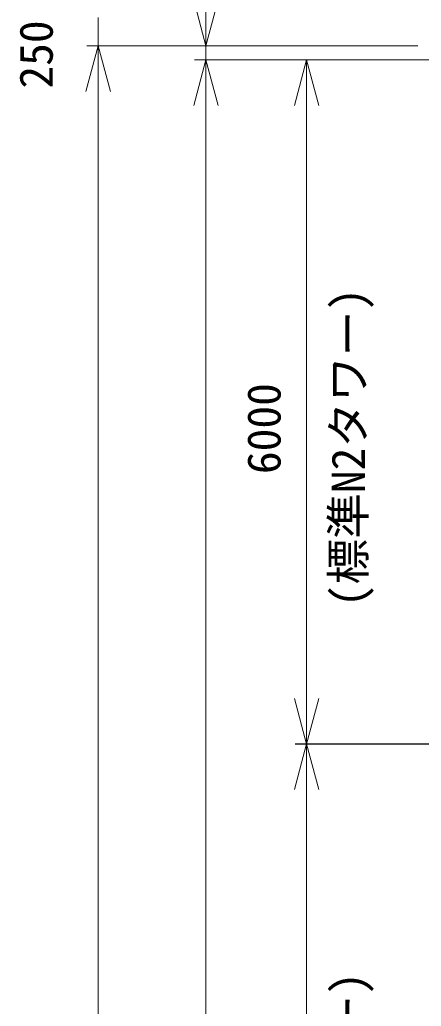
# Model space of a CAD drawing. Units: millimetres, scale not verified. Extents: x -18480 to 221138, y -24305 to 759804.
# Drawn here: x -18480 to -14956, y -244 to 8407 of the extents above; entities that cross this region are included whole.
import ezdxf
from ezdxf.enums import TextEntityAlignment as Align

# ---------------------------------------------------------------- set-up
doc = ezdxf.new("R2010")
doc.units = ezdxf.units.MM
doc.header["$LTSCALE"] = 40
doc.layers.add('0-4_05 寸法', color=7, linetype='Continuous', lineweight=18)
doc.styles.add('ＭＳ ゴシック', font='')
doc.styles.get('ＭＳ ゴシック').set_extended_font_data('MS Gothic')

msp = doc.modelspace()

# ---------------------------------------------------------------- linework, layer by layer
at = {"layer": '0-4_05 寸法'}
for p, q in [((-16845.3, 8177.68), (-16845.3, 8577.68)), ((-17791.58, 8177.68), (-17791.58, 8427.68)), ((-14987.58, 8177.68), (-17891.58, 8177.68)), ((-14987.58, 8177.68), (-17891.58, 8177.68)), ((-17791.58, 8177.68), (-17791.58, 7777.68)), ((-17791.58, 8177.68), (-17791.58, 7777.68)), ((-14987.58, 8177.68), (-16945.3, 8177.68)), ((-16845.3, 8055.68), (-16845.3, 8177.68)), ((-12832.58, 8055.68), (-16945.3, 8055.68)), ((-12832.58, 8055.68), (-16945.3, 8055.68)), ((-16845.3, 8055.68), (-16845.3, 7655.68)), ((-16845.3, 8055.68), (-16845.3, 7655.68)), ((-12832.58, 8055.68), (-16062.56, 8055.68)), ((-15962.56, 8055.68), (-15962.56, 7655.68)), ((-17791.58, -16054.37), (-17791.58, 7777.68)), ((-17791.58, 7777.68), (-17791.58, 7377.68)), ((-16845.3, -15544.37), (-16845.3, 7655.68)), ((-16845.3, 7655.68), (-16845.3, 7255.68)), ((-15962.56, 7655.68), (-15962.56, 2455.63)), ((-15962.56, 2055.63), (-15962.56, 2455.63)), ((-12832.58, 2055.68), (-16062.56, 2055.68)), ((-12832.58, 2055.63), (-16062.56, 2055.63)), ((-15962.56, 2055.68), (-15962.56, 1655.68)), ((-15962.56, -3544.37), (-15962.56, 1655.68))]:
    msp.add_line(p, q, dxfattribs=at)
for points in [[(-16738.12, 8577.68), (-16845.3, 8177.68), (-16952.48, 8577.68)], [(-17898.76, 7777.68), (-17791.58, 8177.68), (-17684.4, 7777.68)], [(-17898.76, 7777.68), (-17791.58, 8177.68), (-17684.4, 7777.68)], [(-16952.48, 7655.68), (-16845.3, 8055.68), (-16738.12, 7655.68)], [(-16952.48, 7655.68), (-16845.3, 8055.68), (-16738.12, 7655.68)], [(-16069.74, 7655.68), (-15962.56, 8055.68), (-15855.38, 7655.68)], [(-15855.38, 2455.63), (-15962.56, 2055.63), (-16069.74, 2455.63)], [(-16069.74, 1655.68), (-15962.56, 2055.68), (-15855.38, 1655.68)]]:
    msp.add_lwpolyline(points, dxfattribs=at)

# ---------------------------------------------------------------- texts
at = {"layer": '0-4_05 寸法', "style": 'ＭＳ ゴシック'}
for s, p in [('250', (-18101.58, 7802.68)), ('(標準N2タワー)', (-15362.56, 3255.66)), ('6000', (-16102.56, 4422.32)), ('(標準N2タワー)', (-15362.56, -2744.34))]:
    msp.add_text(s, height=293.3, rotation=90, dxfattribs=at).set_placement(p, align=Align.BOTTOM_LEFT)

doc.saveas('drawing.dxf')
